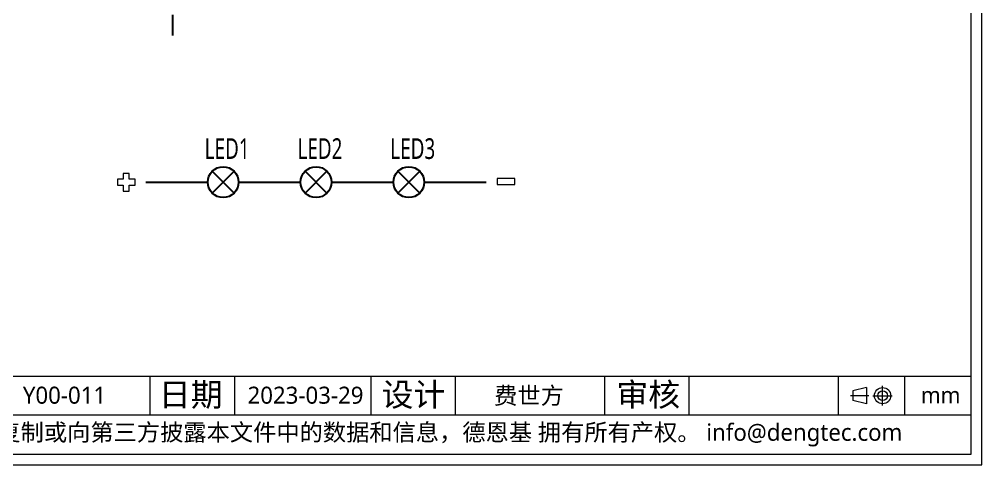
# Model space of a CAD drawing. Header units: millimetres. Extents: x 1051 to 2391, y -75 to 375.
# Drawn here: x 2064.9 to 2390.7, y -75.5 to 75.3 of the extents above; entities that cross this region are included whole.
import ezdxf

# ---------------------------------------------------------------- set-up
doc = ezdxf.new("R2010")
doc.units = ezdxf.units.MM
doc.linetypes.add('CENTER', pattern=[50.8, 31.75, -6.35, 6.35, -6.35])
doc.layers.get('Defpoints').update_dxf_attribs({"color": 6, "lineweight": 9})
for name, color, linetype, lineweight in [('CenterLine', 1, 'CENTER', 9), ('Dimension', 136, 'Continuous', 9), ('SolidLine', 7, 'Continuous', 30)]:
    doc.layers.add(name, color=color, linetype=linetype, lineweight=lineweight)
doc.styles.add('SLDTEXTSTYLE5', font='TXT', dxfattribs={"width": 0.7})
doc.styles.add('微软雅黑-Light', font='')
doc.styles.get('微软雅黑-Light').set_extended_font_data('Microsoft YaHei Light')

msp = doc.modelspace()

# ---------------------------------------------------------------- linework, layer by layer
at = {"layer": 'CenterLine', "lineweight": -3, "ltscale": 0.5}
msp.add_line((2116.74, 330.88), (2116.74, 69.88), dxfattribs=at)
at = {"layer": 'Defpoints'}
for p, q in [((1756.39, -45.51), (2387.11, -45.51)), ((2109.15, -45.51), (2109.15, -58.7)), ((2137.72, -45.51), (2137.72, -58.7)), ((2183.87, -45.51), (2183.87, -58.7)), ((2183.87, -45.51), (2183.87, -58.7)), ((2212.44, -45.51), (2212.44, -58.7)), ((2262.98, -45.51), (2262.98, -58.7)), ((2291.55, -45.51), (2291.55, -58.7)), ((2342.1, -45.51), (2342.1, -58.7)), ((2364.6, -45.51), (2364.6, -58.7)), ((2357.14, -55.4), (2357.14, -48.81)), ((2352.51, -52.11), (2346.27, -52.11)), ((2351.65, -49.36), (2347.12, -50.46)), ((2347.12, -50.46), (2347.12, -53.76)), ((2351.66, -49.35), (2351.66, -54.85)), ((2353.84, -52.11), (2360.43, -52.11)), ((2351.66, -54.85), (2347.12, -53.76)), ((2387.11, -58.7), (1855.28, -58.7))]:
    msp.add_line(p, q, dxfattribs=at)
for points in [[(2390.71, -75.49), (2390.71, 374.51), (1752.79, 374.51), (1752.79, -75.49)], [(2387.11, -71.89), (2387.11, 370.91), (1756.39, 370.91), (1756.39, -71.89)]]:
    msp.add_lwpolyline(points, close=True, dxfattribs=at)
for radius in [2.75, 1.65]:
    msp.add_circle((2357.14, -52.11), radius, dxfattribs=at)
at = {"layer": 'Dimension'}
for points in [[(2102.12, 21.16), (2102.12, 23.16), (2100.12, 23.16), (2100.12, 21.16)], [(2100.12, 21.16), (2098.12, 21.16), (2098.12, 19.16), (2100.12, 19.16)], [(2102.12, 19.16), (2104.12, 19.16), (2104.12, 21.16), (2102.12, 21.16)], [(2100.12, 19.16), (2100.12, 17.16), (2102.12, 17.16), (2102.12, 19.16)]]:
    msp.add_lwpolyline(points, dxfattribs=at)
msp.add_lwpolyline([(2226.64, 19.4), (2232.64, 19.4), (2232.64, 21.4), (2226.64, 21.4)], close=True, dxfattribs=at)
at = {"layer": 'SolidLine', "lineweight": -3}
for p, q in [((2137.63, 16.48), (2130.25, 23.86)), ((2130.25, 16.48), (2137.63, 23.86)), ((2169.05, 16.48), (2161.67, 23.86)), ((2161.67, 16.48), (2169.05, 23.86)), ((2200.47, 16.48), (2193.09, 23.86)), ((2193.09, 16.48), (2200.47, 23.86)), ((2107.74, 20.17), (2128.72, 20.17)), ((2139.16, 20.17), (2160.14, 20.17)), ((2170.58, 20.17), (2191.57, 20.17)), ((2202, 20.17), (2222.99, 20.17))]:
    msp.add_line(p, q, dxfattribs=at)
for centre in [(2133.94, 20.17), (2165.36, 20.17), (2196.78, 20.17)]:
    msp.add_circle(centre, 5.22, dxfattribs=at)

# ---------------------------------------------------------------- texts
at = {"layer": 'Defpoints', "style": '微软雅黑-Light'}
for s, p in [('日期', (2112.15, -55.69)), ('设计', (2187.53, -55.69)), ('审核', (2267.03, -55.69))]:
    msp.add_text(s, height=7.911, dxfattribs=at).set_placement(p)
for s, insert, char_height, width, attachment_point in [('费世方', (2237.45, -52.39), 5.769, 43.5903, 5), ('Y00-011', (2066.13, -49.05), 5.769, 41.1691, 1), ('2023-03-29', (2142.19, -49.05), 5.769, 36.7739, 1), ('mm', (2370.11, -49.16), 5.494, 12.7167, 1), ('除非事先得到权利人的书面批准，否则不允许以任何形式复制或向第三方披露本文件中的数据和信息，德恩基 拥有所有产权。 info@dengtec.com', (1860.79, -65.46), 5.7688, 530.9008, 4)]:
    msp.add_mtext(s, dxfattribs=dict(at, insert=insert, char_height=char_height, width=width, attachment_point=attachment_point))
at = {"layer": 'Dimension', "lineweight": -3, "insert": (2127.66, 35.04), "char_height": 7, "attachment_point": 1, "style": 'SLDTEXTSTYLE5'}
msp.add_mtext('{\\fMicrosoft YaHei Light|b0|i0|c134|p34;LED1}', dxfattribs=at)
at = {"layer": 'Dimension', "lineweight": -3, "char_height": 7, "width": 10.42, "attachment_point": 1, "style": 'SLDTEXTSTYLE5'}
for s, insert in [('{\\fMicrosoft YaHei Light|b0|i0|c134|p34;LED2}', (2159.08, 35.04)), ('{\\fMicrosoft YaHei Light|b0|i0|c134|p34;LED3}', (2190.5, 35.04))]:
    msp.add_mtext(s, dxfattribs=dict(at, insert=insert))

doc.saveas('drawing.dxf')
